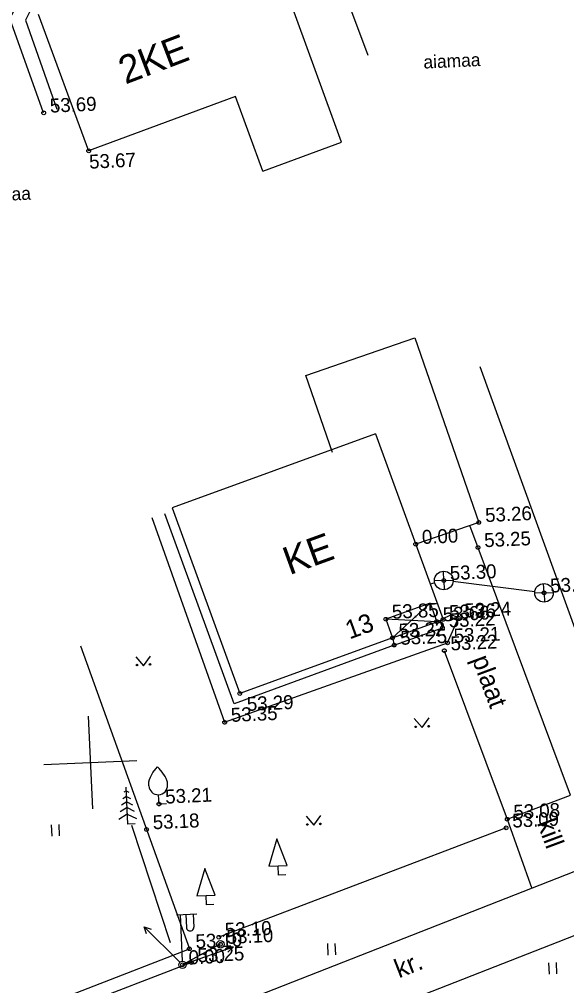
# Model space of a CAD drawing. Extents: x 641368 to 642075, y 6454981 to 6455876.
# Drawn here: x 641577.6 to 641607, y 6455057.6 to 6455109.5 of the extents above; entities that cross this region are included whole.
import ezdxf

# ---------------------------------------------------------------- set-up
doc = ezdxf.new("R2010")
doc.units = 0
for name, color, linetype in [('KIHT_1', 7, 'Continuous'), ('KIHT_10', 7, 'Continuous'), ('KIHT_12', 7, 'Continuous'), ('KIHT_14', 7, 'Continuous'), ('KIHT_2', 7, 'Continuous'), ('KIHT_28', 7, 'Continuous'), ('KIHT_3', 7, 'Continuous'), ('KIHT_30', 7, 'Continuous'), ('KIHT_33', 7, 'Continuous'), ('KIHT_4', 7, 'Continuous'), ('KIHT_41', 7, 'Continuous'), ('KIHT_54', 7, 'Continuous'), ('KIHT_57', 7, 'Continuous'), ('KIHT_58', 7, 'Continuous'), ('KIHT_59', 7, 'Continuous'), ('KIHT_61', 7, 'Continuous')]:
    doc.layers.add(name, color=color, linetype=linetype)

# ---------------------------------------------------------------- blocks, each defined once
blk = doc.blocks.new('PUNKT')
at = {"layer": 'KIHT_54'}
blk.add_circle((0, 0), 0.1, dxfattribs=at)
blk = doc.blocks.new('VKANKA')
at = {"layer": 'KIHT_4'}
for q in [(-0.5, 0), (0, 0.5), (0.5, 0), (0, -0.5)]:
    blk.add_line((0, 0), q, dxfattribs=at)
blk.add_circle((0, 0), 0.5, dxfattribs=at)
blk = doc.blocks.new('VELTUG')
at = {"layer": 'KIHT_12'}
blk.add_circle((0, 0), 0.2, dxfattribs=at)
blk = doc.blocks.new('VVILPU')
at = {"layer": 'KIHT_10'}
for p, q in [((0, 0), (0, 0.5)), ((0.4, 0), (0, 0))]:
    blk.add_line(p, q, dxfattribs=at)
for points in [[(-0.5, 1), (-0.5, 1.15), (-0.49, 1.216), (-0.453, 1.344), (-0.396, 1.467), (-0.25, 1.7), (-0.09, 1.905), (0, 2)], [(0.5, 1), (0.5, 1.15), (0.49, 1.216), (0.453, 1.344), (0.396, 1.467), (0.25, 1.7), (0.09, 1.905), (0, 2)]]:
    blk.add_lwpolyline(points, dxfattribs=at)
blk.add_arc((0, 1), 0.5, 180, 0, dxfattribs=at)
blk = doc.blocks.new('VAPOST')
at = {"layer": 'KIHT_12'}
for p, q in [((-0.2, 2.7), (0.9, 2.7)), ((0, 2.7), (0, 0.2)), ((0.3, 2.7), (0.3, 2)), ((0.7, 2.7), (0.7, 2))]:
    blk.add_line(p, q, dxfattribs=at)
blk.add_circle((0, 0), 0.2, dxfattribs=at)
blk.add_arc((0.5, 2), 0.2, 179.9393, 0.0607, dxfattribs=at)
blk = doc.blocks.new('VKORIS')
at = {"layer": 'KIHT_61'}
for p, q in [((0, 2.5), (0, -2.5)), ((-2.5, 0), (2.5, 0))]:
    blk.add_line(p, q, dxfattribs=at)
blk = doc.blocks.new('VHEIN_')
at = {"layer": 'KIHT_41'}
for p, q in [((0, 0.62), (0, 0)), ((0.406, 0.609), (0.406, 0))]:
    blk.add_line(p, q, dxfattribs=at)
blk = doc.blocks.new('WMNOLO')
at = {"layer": 'KIHT_12'}
blk.add_line((0.2, 0), (2.9, 0), dxfattribs=at)
blk.add_lwpolyline([(2.536, 0.176), (2.9, 0), (2.531, -0.176)], dxfattribs=at)
blk.add_circle((0, 0), 0.2, dxfattribs=at)
blk = doc.blocks.new('VKUUSK')
at = {"layer": 'KIHT_10'}
for p, q in [((0, 1.8), (-0.126, 1.73)), ((0, 0), (0, 2)), ((0, 1.8), (0.126, 1.73)), ((0, 1.2), (-0.298, 1.034)), ((0, 1.5), (-0.212, 1.382)), ((0, 1.5), (0.212, 1.382)), ((0, 1.2), (0.298, 1.034)), ((0, 0.55), (-0.475, 0.286)), ((0, 0.9), (-0.384, 0.687)), ((0, 0.9), (0.384, 0.687)), ((0, 0.55), (0.475, 0.286)), ((0.4, 0), (0, 0))]:
    blk.add_line(p, q, dxfattribs=at)
blk = doc.blocks.new('VMURU_')
at = {"layer": 'KIHT_41'}
for p, q in [((-0.403, 0.505), (0, 0)), ((0, 0), (0.397, 0.505))]:
    blk.add_line(p, q, dxfattribs=at)
for centre, radius in [((-0.353, 0.055), 0.0428), ((0.347, 0.055), 0.0452)]:
    blk.add_circle(centre, radius, dxfattribs=at)
blk = doc.blocks.new('VELUPU')
at = {"layer": 'KIHT_10'}
for p, q in [((0, 1.95), (-0.5, 0.5)), ((0.5, 0.5), (0, 1.95)), ((-0.5, 0.5), (0.5, 0.5)), ((0, 0), (0, 0.5)), ((0.4, 0), (0, 0))]:
    blk.add_line(p, q, dxfattribs=at)

msp = doc.modelspace()

# ---------------------------------------------------------------- linework, layer by layer
at = {"layer": 'KIHT_1'}
for p, q in [((641578.641, 6455109.802), (641581.347, 6455102.454)), ((641590.717, 6455101.366), (641589.245, 6455105.363)), ((641590.717, 6455101.366), (641594.949, 6455102.911)), ((641581.347, 6455102.454), (641581.347, 6455102.454)), ((641593.031, 6455090.375), (641598.889, 6455092.404)), ((641598.889, 6455092.404), (641602.325, 6455082.484)), ((641594.463, 6455086.243), (641593.031, 6455090.375)), ((641596.777, 6455087.249), (641585.845, 6455083.275)), ((641596.777, 6455087.249), (641600.401, 6455077.269)), ((641585.845, 6455083.275), (641589.474, 6455073.293)), ((641602.325, 6455082.484), (641598.934, 6455081.309)), ((641602.325, 6455082.484), (641602.325, 6455082.484)), ((641598.934, 6455081.309), (641598.934, 6455081.309)), ((641599.705, 6455078.136), (641597.32, 6455077.28)), ((641599.705, 6455078.136), (641600.06, 6455077.147)), ((641597.32, 6455077.28), (641597.32, 6455077.28)), ((641600.401, 6455077.269), (641600.06, 6455077.147)), ((641600.06, 6455077.147), (641600.06, 6455077.147)), ((641600.401, 6455077.269), (641600.401, 6455077.269)), ((641597.68, 6455076.275), (641597.68, 6455076.275)), ((641589.474, 6455073.293), (641589.474, 6455073.293))]:
    msp.add_line(p, q, dxfattribs=at)
msp.add_lwpolyline([(641597.32, 6455077.28), (641597.68, 6455076.275), (641589.474, 6455073.293)], dxfattribs=at)
at = {"layer": 'KIHT_10'}
for p, q in [((641610.173, 6455069.379), (641602.396, 6455090.837)), ((641585.134, 6455067.353), (641585.134, 6455067.353)), ((641585.74, 6455059.886), (641583.664, 6455066.198)), ((641603.788, 6455066.068), (641588.341, 6455060.191)), ((641603.788, 6455066.068), (641603.788, 6455066.068)), ((641588.341, 6455060.191), (641588.341, 6455060.191)), ((641586.873, 6455058.826), (641567.898, 6455051.556)), ((641586.873, 6455058.826), (641586.873, 6455058.826))]:
    msp.add_line(p, q, dxfattribs=at)
at = {"layer": 'KIHT_12'}
for p, q in [((641588.425, 6455059.811), (641586.387, 6455058.711)), ((641588.425, 6455059.811), (641588.425, 6455059.811)), ((641586.387, 6455058.711), (641586.387, 6455058.711))]:
    msp.add_line(p, q, dxfattribs=at)
at = {"layer": 'KIHT_14'}
for p, q in [((641599.954, 6455079.227), (641599.715, 6455079.159)), ((641605.334, 6455078.759), (641600.931, 6455079.302))]:
    msp.add_line(p, q, dxfattribs=at)
at = {"layer": 'KIHT_2'}
for p, q in [((641599.705, 6455078.136), (641597.68, 6455076.275)), ((641600.06, 6455077.147), (641597.32, 6455077.28)), ((641597.68, 6455076.275), (641600.06, 6455077.147)), ((641600.235, 6455077.21), (641600.374, 6455076.824)), ((641600.374, 6455076.824), (641600.374, 6455076.824)), ((641597.68, 6455076.275), (641597.68, 6455076.275)), ((641597.767, 6455075.888), (641597.767, 6455075.888))]:
    msp.add_line(p, q, dxfattribs=at)
msp.add_lwpolyline([(641597.68, 6455076.275), (641597.767, 6455075.888), (641600.374, 6455076.824)], dxfattribs=at)
at = {"layer": 'KIHT_28'}
for p, q in [((641580.901, 6455075.855), (641586.762, 6455059.572)), ((641584.457, 6455065.978), (641584.457, 6455065.978)), ((641566.937, 6455051.879), (641586.762, 6455059.572)), ((641586.762, 6455059.572), (641586.762, 6455059.572))]:
    msp.add_line(p, q, dxfattribs=at)
msp.add_lwpolyline([(641596.367, 6455107.574), (641591.796, 6455119.841), (641588.574, 6455118.665)], dxfattribs=at)
at = {"layer": 'KIHT_3'}
for p, q in [((641578.381, 6455110.337), (641577.956, 6455109.473)), ((641577.956, 6455109.473), (641579.645, 6455104.687)), ((641584.736, 6455082.755), (641588.659, 6455071.741)), ((641589.167, 6455072.739), (641585.446, 6455082.936)), ((641600.863, 6455077.509), (641600.468, 6455077.343)), ((641601.224, 6455077.351), (641600.863, 6455077.509)), ((641597.767, 6455075.888), (641589.167, 6455072.739)), ((641588.659, 6455071.741), (641588.659, 6455071.741))]:
    msp.add_line(p, q, dxfattribs=at)
for points in [[(641578.926, 6455104.488), (641577.112, 6455109.556), (641577.809, 6455110.85), (641581.688, 6455112.243), (641582.486, 6455113.512), (641583.837, 6455113.953), (641582.861, 6455116.983), (641582.436, 6455118.146)], [(641588.659, 6455071.741), (641600.641, 6455076.008), (641601.224, 6455077.351)]]:
    msp.add_lwpolyline(points, dxfattribs=at)
at = {"layer": 'KIHT_30'}
for p, q in [((641578.926, 6455104.488), (641578.926, 6455104.488)), ((641602.278, 6455081.132), (641602.278, 6455081.132)), ((641601.224, 6455077.351), (641601.224, 6455077.351)), ((641600.641, 6455076.008), (641600.641, 6455076.008)), ((641600.469, 6455075.588), (641600.469, 6455075.588)), ((641603.848, 6455066.531), (641603.848, 6455066.531)), ((641603.848, 6455066.531), (641605.174, 6455062.815))]:
    msp.add_line(p, q, dxfattribs=at)
for points in [[(641676.903, 6455091.064), (641645.264, 6455078.53), (641586.734, 6455055.586), (641568.649, 6455048.652), (641563.988, 6455047.64), (641561.115, 6455047.746), (641560.185, 6455048.094), (641556.33, 6455049.663), (641553.129, 6455052.135), (641549.289, 6455056.583), (641542.139, 6455067.77)], [(641677.901, 6455087.707), (641646.346, 6455075.488), (641587.809, 6455052.58), (641570.948, 6455045.654), (641565.575, 6455044.509), (641560.298, 6455044.333), (641555.397, 6455045.907), (641552.443, 6455047.874), (641548.006, 6455052.263), (641534.544, 6455075.355)], [(641600.469, 6455075.588), (641603.848, 6455066.531), (641607.26, 6455067.827), (641601.835, 6455082.314)]]:
    msp.add_lwpolyline(points, dxfattribs=at)
at = {"layer": 'KIHT_33'}
for p, q in [((641594.949, 6455102.911), (641590.519, 6455115.049)), ((641589.245, 6455105.363), (641581.347, 6455102.454))]:
    msp.add_line(p, q, dxfattribs=at)
at = {"layer": 'KIHT_4'}
for p, q in [((641600.435, 6455079.364), (641600.435, 6455079.364)), ((641605.83, 6455078.697), (641605.83, 6455078.697))]:
    msp.add_line(p, q, dxfattribs=at)
at = {"layer": 'KIHT_41'}
msp.add_open_spline([(641534.255, 6455075.118), (641536.114, 6455071.107), (641537.973, 6455067.096), (641539.832, 6455063.086), (641540.753, 6455061.098), (641542.322, 6455059.479), (641543.654, 6455057.74), (641547.163, 6455053.159), (641550.679, 6455048.587), (641554.193, 6455044.011), (641555.488, 6455042.325), (641556.76, 6455040.644), (641558.106, 6455038.974), (641561.607, 6455034.632), (641569.703, 6455034.566), (641574.573, 6455036.973), (641584.256, 6455041.759), (641593.456, 6455048.354), (641603.339, 6455053.102), (641605.914, 6455054.339), (641608.459, 6455055.683), (641611.106, 6455056.777), (641616.847, 6455059.148), (641622.587, 6455061.519), (641628.328, 6455063.891)], degree=2, dxfattribs=at)

# ---------------------------------------------------------------- block references
at = {"layer": 'KIHT_10', "rotation": 2.56399}
for name, p in [('VVILPU', (641585.13, 6455067.35)), ('VKUUSK', (641583.45, 6455066.26)), ('VELUPU', (641591.55, 6455063.53)), ('VELUPU', (641587.68, 6455061.93))]:
    msp.add_blockref(name, p, dxfattribs=at)
at = {"layer": 'KIHT_12', "rotation": 2.56399}
for name, p in [('VAPOST', (641586.39, 6455058.71)), ('VELTUG', (641588.43, 6455059.81))]:
    msp.add_blockref(name, p, dxfattribs=at)
at = {"layer": 'KIHT_12'}
for xscale, yscale, rotation in [(1.0000003272674838, 1.0000003272674838, 135.25474022500688), (1.0000008744766928, 1.0000008744766928, 19.314651373341363)]:
    msp.add_blockref('WMNOLO', (641586.39, 6455058.71), dxfattribs=dict(at, xscale=xscale, yscale=yscale, rotation=rotation))
at = {"layer": 'KIHT_4', "rotation": 2.56399}
for p in [(641600.44, 6455079.36), (641605.83, 6455078.7)]:
    msp.add_blockref('VKANKA', p, dxfattribs=at)
at = {"layer": 'KIHT_41', "rotation": 2.56399}
for name, p in [('VMURU_', (641584.3, 6455074.78)), ('VMURU_', (641599.28, 6455071.46)), ('VMURU_', (641593.46, 6455066.21)), ('VHEIN_', (641579.36, 6455065.62)), ('VHEIN_', (641594.21, 6455059.23)), ('VHEIN_', (641606.1, 6455058.2))]:
    msp.add_blockref(name, p, dxfattribs=at)
at = {"layer": 'KIHT_54', "rotation": 2.56399}
for p in [(641578.93, 6455104.49), (641581.35, 6455102.45), (641602.32, 6455082.48), (641598.93, 6455081.31), (641602.28, 6455081.13), (641600.44, 6455079.36), (641605.83, 6455078.7), (641601.22, 6455077.35), (641597.32, 6455077.28), (641600.06, 6455077.15), (641600.4, 6455077.27), (641600.37, 6455076.82), (641597.68, 6455076.28), (641597.68, 6455076.28), (641597.77, 6455075.89), (641600.64, 6455076.01), (641600.47, 6455075.59), (641589.47, 6455073.29), (641588.66, 6455071.74), (641585.13, 6455067.35), (641603.85, 6455066.53), (641584.46, 6455065.98), (641603.79, 6455066.07), (641588.34, 6455060.19), (641588.43, 6455059.81), (641586.76, 6455059.57), (641586.39, 6455058.71), (641586.87, 6455058.83)]:
    msp.add_blockref('PUNKT', p, dxfattribs=at)
at = {"layer": 'KIHT_61', "rotation": 2.56399}
msp.add_blockref('VKORIS', (641581.44, 6455069.58), dxfattribs=at)
msp.add_blockref('VKORIS', (641581.44, 6455069.58), dxfattribs=at)
msp.add_blockref('VKORIS', (641581.44, 6455069.58), dxfattribs=at)
msp.add_blockref('VKORIS', (641581.44, 6455069.58), dxfattribs=at)
msp.add_blockref('VKORIS', (641581.44, 6455069.58), dxfattribs=at)
msp.add_blockref('VKORIS', (641581.44, 6455069.58), dxfattribs=at)

# ---------------------------------------------------------------- texts
for s, p in [('53.69', (641579.28, 6455104.5)), ('53.69', (641579.28, 6455104.5)), ('0.00', (641599.28, 6455081.32)), ('0.00', (641599.28, 6455081.32)), ('53.25', (641602.63, 6455081.15)), ('53.25', (641602.63, 6455081.15)), ('53.30', (641600.78, 6455079.38)), ('53.30', (641600.78, 6455079.38)), ('53.25', (641606.18, 6455078.71)), ('53.25', (641606.18, 6455078.71)), ('53.85', (641597.67, 6455077.3)), ('53.85', (641597.67, 6455077.3)), ('53.66', (641600.41, 6455077.16)), ('53.66', (641600.41, 6455077.16)), ('53.26', (641600.75, 6455077.28)), ('53.26', (641600.75, 6455077.28)), ('53.24', (641601.57, 6455077.37)), ('53.24', (641601.57, 6455077.37)), ('53.22', (641600.72, 6455076.84)), ('53.22', (641600.72, 6455076.84)), ('53.22', (641598.03, 6455076.29)), ('53.22', (641598.03, 6455076.29)), ('53.22', (641598.03, 6455076.29)), ('53.22', (641598.03, 6455076.29)), ('53.25', (641598.12, 6455075.9)), ('53.25', (641598.12, 6455075.9)), ('53.22', (641600.82, 6455075.6)), ('53.22', (641600.82, 6455075.6)), ('53.21', (641600.99, 6455076.02)), ('53.21', (641600.99, 6455076.02)), ('53.35', (641589.01, 6455071.76)), ('53.35', (641589.01, 6455071.76)), ('53.21', (641585.48, 6455067.37)), ('53.21', (641585.48, 6455067.37)), ('53.08', (641604.2, 6455066.55)), ('53.08', (641604.2, 6455066.55)), ('53.18', (641584.81, 6455065.99)), ('53.18', (641584.81, 6455065.99)), ('53.09', (641604.14, 6455066.08)), ('53.09', (641604.14, 6455066.08)), ('53.10', (641588.69, 6455060.21)), ('53.10', (641588.69, 6455060.21)), ('53.10', (641587.11, 6455059.59)), ('53.10', (641587.11, 6455059.59)), ('53.10', (641588.78, 6455059.83)), ('53.10', (641588.78, 6455059.83)), ('0.00', (641586.74, 6455058.73)), ('0.00', (641586.74, 6455058.73)), ('53.25', (641587.22, 6455058.84)), ('53.25', (641587.22, 6455058.84))]:
    msp.add_text(s, height=0.75, rotation=2.564).set_placement(p)
at = {"layer": 'KIHT_1'}
for s, height, rotation, p in [('2KE', 1.5, 20.872, (641583.32, 6455106.01)), ('KE', 1.5, 19.9759, (641592.14, 6455079.64)), ('13', 1, 19.9759, (641595.37, 6455076.19))]:
    msp.add_text(s, height=height, rotation=rotation, dxfattribs=at).set_placement(p)
at = {"layer": 'KIHT_57'}
for p in [(641599.36, 6455106.87), (641575.19, 6455099.69)]:
    msp.add_text('aiamaa', height=0.7, rotation=2.564, dxfattribs=at).set_placement(p)
at = {"layer": 'KIHT_58'}
for s, rotation, p in [('plaat', 290.4611, (641601.94, 6455075.14)), ('kill', 290.4611, (641605.44, 6455066.33)), ('kr.', 21.373, (641598.03, 6455057.98))]:
    msp.add_text(s, height=1, rotation=rotation, dxfattribs=at).set_placement(p)
at = {"layer": 'KIHT_59'}
for s, p in [('53.67', (641581.39, 6455101.49)), ('53.26', (641602.68, 6455082.5)), ('53.29', (641589.87, 6455072.35))]:
    msp.add_text(s, height=0.75, rotation=2.564, dxfattribs=at).set_placement(p)

doc.saveas('drawing.dxf')
